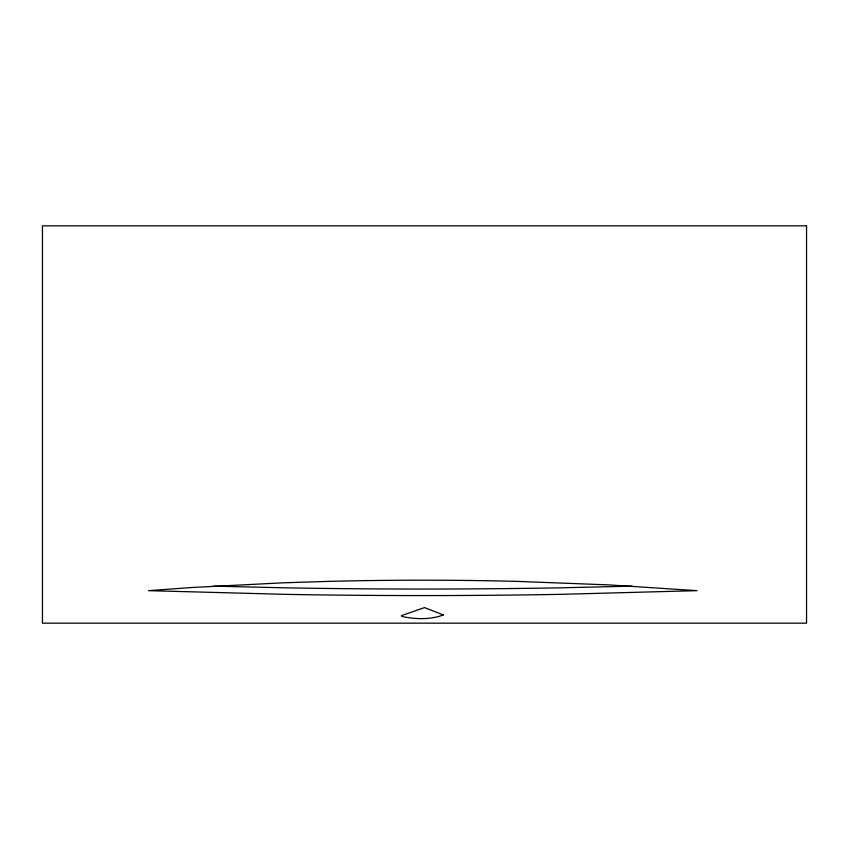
<?xml version="1.0" encoding="UTF-8"?>
<svg xmlns="http://www.w3.org/2000/svg" width="849" height="849" viewBox="0 0 849 849"><rect width="100%" height="100%" fill="white"/><g stroke="black" fill="none" stroke-linecap="round" stroke-linejoin="round"><path stroke-width="1.27" d="M632.261 586.15L560.573 587.816A2125.896 586.065 0 0 1 284.924 587.816L213.226 586.15M443.327 614.92C430.602 619.844 415.172 619.367 401.874 616.448L401.386 615.652L424.5 607.597L443.327 614.92M192.076 587.497L148.501 590.66L284.924 594.342A2125.896 586.065 0 0 0 560.573 594.342L696.987 590.66L608.68 584.887L516.659 581.374A1033.732 284.977 0 0 0 328.839 581.374L282.473 582.839L192.076 587.497M806.55 225.834L42.45 225.834L42.45 623.166L806.55 623.166L806.55 225.834"/></g></svg>
